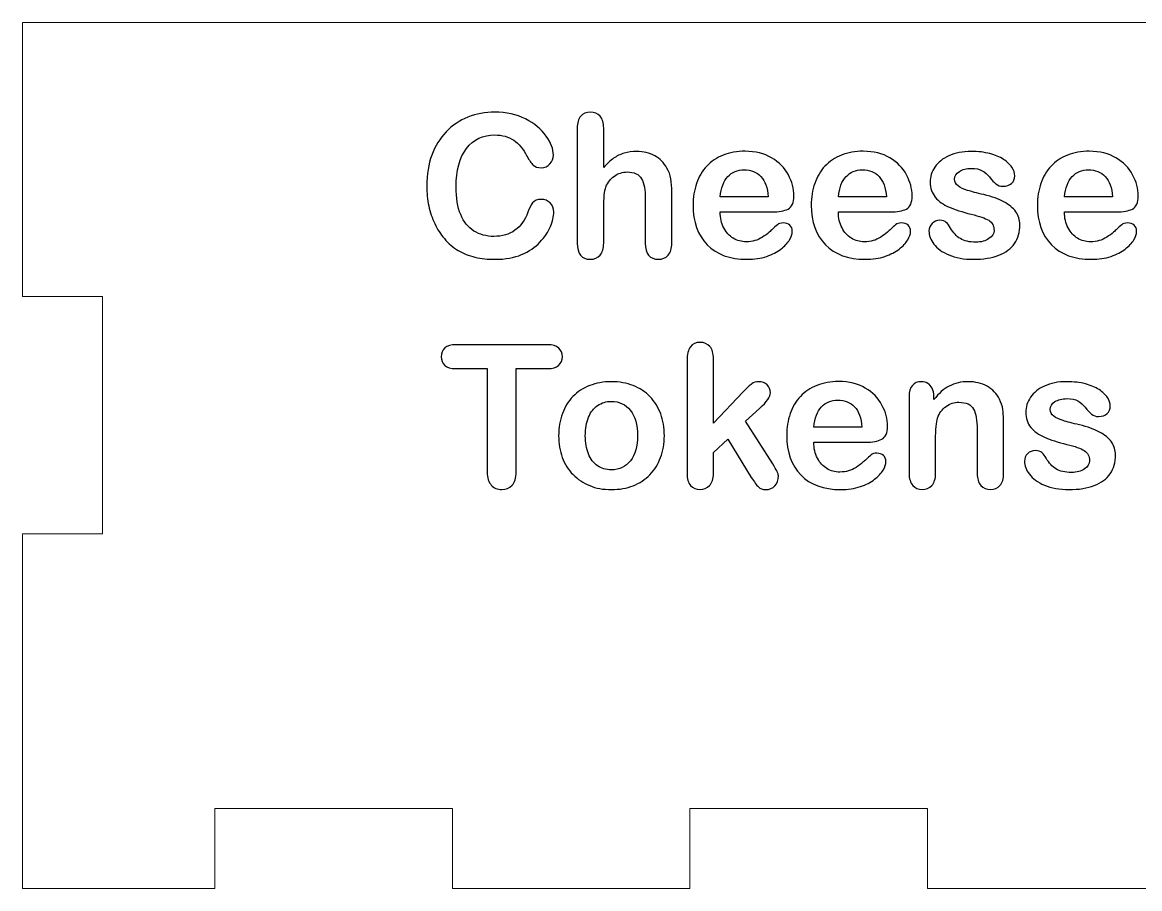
# Model space of a CAD drawing. Header units: inches. Extents: x -11.2 to 11.8, y -8.6 to 8.5.
# Drawn here: x -11.249 to -9.508, y 0.736 to 2.086 of the extents above; entities that cross this region are included whole.
import ezdxf

# ---------------------------------------------------------------- set-up
doc = ezdxf.new("R2010")
doc.units = ezdxf.units.IN
doc.header["$MEASUREMENT"] = 0
doc.layers.add('Tiny token holder', color=7, linetype='Continuous')

msp = doc.modelspace()

# ---------------------------------------------------------------- linework, layer by layer
at = {"layer": 'Tiny token holder', "color": 240, "lineweight": 9}
msp.add_open_spline([(-10.9485, 0.8611), (-10.9485, 0.8611), (-10.5785, 0.8611), (-10.5785, 0.8611), (-10.5785, 0.8611), (-10.5785, 0.8611), (-10.5785, 0.7361), (-10.5785, 0.7361), (-10.5785, 0.7361), (-10.5785, 0.7361), (-10.2085, 0.7361), (-10.2085, 0.7361), (-10.2085, 0.7361), (-10.2085, 0.7361), (-10.2085, 0.8611), (-10.2085, 0.8611), (-10.2085, 0.8611), (-10.2085, 0.8611), (-9.8385, 0.8611), (-9.8385, 0.8611), (-9.8385, 0.8611), (-9.8385, 0.8611), (-9.8385, 0.7361), (-9.8385, 0.7361), (-9.8385, 0.7361), (-9.8385, 0.7361), (-9.4685, 0.7361), (-9.4685, 0.7361), (-9.4685, 0.7361), (-9.4685, 0.7361), (-9.4685, 0.8611), (-9.4685, 0.8611), (-9.4685, 0.8611), (-9.4685, 0.8611), (-9.0985, 0.8611), (-9.0985, 0.8611), (-9.0985, 0.8611), (-9.0985, 0.8611), (-9.0985, 0.7361), (-9.0985, 0.7361), (-9.0985, 0.7361), (-9.0985, 0.7361), (-8.9235, 0.7361), (-8.9235, 0.7361), (-8.9235, 0.7361), (-8.9235, 0.7361), (-8.7985, 0.7361), (-8.7985, 0.7361), (-8.7985, 0.7361), (-8.7985, 0.7361), (-8.7985, 0.8611), (-8.7985, 0.8611), (-8.7985, 0.8611), (-8.7985, 0.8611), (-8.7985, 1.2891), (-8.7985, 1.2891), (-8.7985, 1.2891), (-8.7985, 1.2891), (-8.9235, 1.2891), (-8.9235, 1.2891), (-8.9235, 1.2891), (-8.9235, 1.2891), (-8.9235, 1.6591), (-8.9235, 1.6591), (-8.9235, 1.6591), (-8.9235, 1.6591), (-8.7985, 1.6591), (-8.7985, 1.6591), (-8.7985, 1.6591), (-8.7985, 1.6591), (-8.7985, 2.0861), (-8.7985, 2.0861), (-8.7985, 2.0861), (-8.7985, 2.0861), (-8.9235, 2.0861), (-8.9235, 2.0861), (-8.9235, 2.0861), (-8.9235, 2.0861), (-11.1235, 2.0861), (-11.1235, 2.0861), (-11.1235, 2.0861), (-11.1235, 2.0861), (-11.2485, 2.0861), (-11.2485, 2.0861), (-11.2485, 2.0861), (-11.2485, 2.0861), (-11.2485, 1.6591), (-11.2485, 1.6591), (-11.2485, 1.6591), (-11.2485, 1.6591), (-11.1235, 1.6591), (-11.1235, 1.6591), (-11.1235, 1.6591), (-11.1235, 1.6591), (-11.1235, 1.2891), (-11.1235, 1.2891), (-11.1235, 1.2891), (-11.1235, 1.2891), (-11.2485, 1.2891), (-11.2485, 1.2891), (-11.2485, 1.2891), (-11.2485, 1.2891), (-11.2485, 0.8611), (-11.2485, 0.8611), (-11.2485, 0.8611), (-11.2485, 0.8611), (-11.2485, 0.7361), (-11.2485, 0.7361), (-11.2485, 0.7361), (-11.2485, 0.7361), (-11.1235, 0.7361), (-11.1235, 0.7361), (-11.1235, 0.7361), (-11.1235, 0.7361), (-10.9485, 0.7361), (-10.9485, 0.7361), (-10.9485, 0.7361), (-10.9485, 0.7361), (-10.9485, 0.8611), (-10.9485, 0.8611)], degree=3, knots=[0, 0, 0, 0, 0.032258, 0.032258, 0.032258, 0.032258, 0.064516, 0.064516, 0.064516, 0.064516, 0.096774, 0.096774, 0.096774, 0.096774, 0.129032, 0.129032, 0.129032, 0.129032, 0.16129, 0.16129, 0.16129, 0.16129, 0.193548, 0.193548, 0.193548, 0.193548, 0.225806, 0.225806, 0.225806, 0.225806, 0.258065, 0.258065, 0.258065, 0.258065, 0.290323, 0.290323, 0.290323, 0.290323, 0.322581, 0.322581, 0.322581, 0.322581, 0.354839, 0.354839, 0.354839, 0.354839, 0.387097, 0.387097, 0.387097, 0.387097, 0.419355, 0.419355, 0.419355, 0.419355, 0.451613, 0.451613, 0.451613, 0.451613, 0.483871, 0.483871, 0.483871, 0.483871, 0.516129, 0.516129, 0.516129, 0.516129, 0.548387, 0.548387, 0.548387, 0.548387, 0.580645, 0.580645, 0.580645, 0.580645, 0.612903, 0.612903, 0.612903, 0.612903, 0.645161, 0.645161, 0.645161, 0.645161, 0.677419, 0.677419, 0.677419, 0.677419, 0.709677, 0.709677, 0.709677, 0.709677, 0.741935, 0.741935, 0.741935, 0.741935, 0.774194, 0.774194, 0.774194, 0.774194, 0.806452, 0.806452, 0.806452, 0.806452, 0.83871, 0.83871, 0.83871, 0.83871, 0.870968, 0.870968, 0.870968, 0.870968, 0.903226, 0.903226, 0.903226, 0.903226, 0.935484, 0.935484, 0.935484, 0.935484, 1, 1, 1, 1], dxfattribs=at)
at = {"layer": 'Tiny token holder', "color": 250}
for points, knots in [([(-10.4206, 1.7907), (-10.4206, 1.7836), (-10.4223, 1.7759), (-10.4258, 1.7677), (-10.4258, 1.7677), (-10.4292, 1.7595), (-10.4347, 1.7514), (-10.4422, 1.7435), (-10.4422, 1.7435), (-10.4497, 1.7356), (-10.4592, 1.7292), (-10.4708, 1.7242), (-10.4708, 1.7242), (-10.4824, 1.7193), (-10.496, 1.7168), (-10.5114, 1.7168), (-10.5114, 1.7168), (-10.5231, 1.7168), (-10.5337, 1.7179), (-10.5433, 1.7201), (-10.5433, 1.7201), (-10.5529, 1.7224), (-10.5616, 1.7258), (-10.5694, 1.7305), (-10.5694, 1.7305), (-10.5772, 1.7352), (-10.5845, 1.7414), (-10.591, 1.749), (-10.591, 1.749), (-10.5969, 1.756), (-10.6019, 1.7637), (-10.606, 1.7724), (-10.606, 1.7724), (-10.6101, 1.781), (-10.6132, 1.7902), (-10.6153, 1.8), (-10.6153, 1.8), (-10.6174, 1.8098), (-10.6184, 1.8202), (-10.6184, 1.8312), (-10.6184, 1.8312), (-10.6184, 1.849), (-10.6158, 1.8651), (-10.6106, 1.8792), (-10.6106, 1.8792), (-10.6054, 1.8933), (-10.5979, 1.9054), (-10.5883, 1.9154), (-10.5883, 1.9154), (-10.5786, 1.9255), (-10.5673, 1.9331), (-10.5542, 1.9384), (-10.5542, 1.9384), (-10.5412, 1.9436), (-10.5273, 1.9462), (-10.5126, 1.9462), (-10.5126, 1.9462), (-10.4946, 1.9462), (-10.4786, 1.9427), (-10.4646, 1.9355), (-10.4646, 1.9355), (-10.4506, 1.9284), (-10.4398, 1.9195), (-10.4324, 1.9089), (-10.4324, 1.9089), (-10.4249, 1.8984), (-10.4211, 1.8885), (-10.4211, 1.8791), (-10.4211, 1.8791), (-10.4211, 1.8739), (-10.423, 1.8694), (-10.4266, 1.8654), (-10.4266, 1.8654), (-10.4302, 1.8615), (-10.4346, 1.8595), (-10.4398, 1.8595), (-10.4398, 1.8595), (-10.4455, 1.8595), (-10.4499, 1.8609), (-10.4527, 1.8636), (-10.4527, 1.8636), (-10.4556, 1.8664), (-10.4588, 1.8711), (-10.4623, 1.8777), (-10.4623, 1.8777), (-10.4682, 1.8887), (-10.4751, 1.8969), (-10.483, 1.9024), (-10.483, 1.9024), (-10.4909, 1.9078), (-10.5007, 1.9106), (-10.5123, 1.9106), (-10.5123, 1.9106), (-10.5308, 1.9106), (-10.5455, 1.9036), (-10.5564, 1.8896), (-10.5564, 1.8896), (-10.5674, 1.8755), (-10.5728, 1.8556), (-10.5728, 1.8297), (-10.5728, 1.8297), (-10.5728, 1.8125), (-10.5704, 1.7981), (-10.5656, 1.7866), (-10.5656, 1.7866), (-10.5607, 1.7752), (-10.5539, 1.7666), (-10.545, 1.7609), (-10.545, 1.7609), (-10.5361, 1.7553), (-10.5257, 1.7525), (-10.5138, 1.7525), (-10.5138, 1.7525), (-10.5009, 1.7525), (-10.49, 1.7557), (-10.481, 1.7621), (-10.481, 1.7621), (-10.4721, 1.7685), (-10.4654, 1.7779), (-10.4608, 1.7903), (-10.4608, 1.7903), (-10.4589, 1.7962), (-10.4565, 1.8009), (-10.4537, 1.8047), (-10.4537, 1.8047), (-10.4509, 1.8083), (-10.4464, 1.8102), (-10.4401, 1.8102), (-10.4401, 1.8102), (-10.4347, 1.8102), (-10.4301, 1.8083), (-10.4263, 1.8046), (-10.4263, 1.8046), (-10.4225, 1.8008), (-10.4206, 1.7962), (-10.4206, 1.7907)], [0, 0, 0, 0, 0.028571, 0.028571, 0.028571, 0.028571, 0.057143, 0.057143, 0.057143, 0.057143, 0.085714, 0.085714, 0.085714, 0.085714, 0.114286, 0.114286, 0.114286, 0.114286, 0.142857, 0.142857, 0.142857, 0.142857, 0.171429, 0.171429, 0.171429, 0.171429, 0.2, 0.2, 0.2, 0.2, 0.228571, 0.228571, 0.228571, 0.228571, 0.257143, 0.257143, 0.257143, 0.257143, 0.285714, 0.285714, 0.285714, 0.285714, 0.314286, 0.314286, 0.314286, 0.314286, 0.342857, 0.342857, 0.342857, 0.342857, 0.371429, 0.371429, 0.371429, 0.371429, 0.4, 0.4, 0.4, 0.4, 0.428571, 0.428571, 0.428571, 0.428571, 0.457143, 0.457143, 0.457143, 0.457143, 0.485714, 0.485714, 0.485714, 0.485714, 0.514286, 0.514286, 0.514286, 0.514286, 0.542857, 0.542857, 0.542857, 0.542857, 0.571429, 0.571429, 0.571429, 0.571429, 0.6, 0.6, 0.6, 0.6, 0.628571, 0.628571, 0.628571, 0.628571, 0.657143, 0.657143, 0.657143, 0.657143, 0.685714, 0.685714, 0.685714, 0.685714, 0.714286, 0.714286, 0.714286, 0.714286, 0.742857, 0.742857, 0.742857, 0.742857, 0.771429, 0.771429, 0.771429, 0.771429, 0.8, 0.8, 0.8, 0.8, 0.828571, 0.828571, 0.828571, 0.828571, 0.857143, 0.857143, 0.857143, 0.857143, 0.885714, 0.885714, 0.885714, 0.885714, 0.914286, 0.914286, 0.914286, 0.914286, 0.942857, 0.942857, 0.942857, 0.942857, 1, 1, 1, 1]), ([(-10.3428, 1.9211), (-10.3428, 1.9211), (-10.3428, 1.8599), (-10.3428, 1.8599), (-10.3428, 1.8599), (-10.3375, 1.8659), (-10.3324, 1.8707), (-10.3274, 1.8743), (-10.3274, 1.8743), (-10.3224, 1.8778), (-10.3169, 1.8805), (-10.3108, 1.8822), (-10.3108, 1.8822), (-10.3047, 1.884), (-10.2982, 1.8849), (-10.2912, 1.8849), (-10.2912, 1.8849), (-10.2808, 1.8849), (-10.2715, 1.8826), (-10.2633, 1.8782), (-10.2633, 1.8782), (-10.2552, 1.8737), (-10.2488, 1.8673), (-10.2442, 1.8588), (-10.2442, 1.8588), (-10.2412, 1.8539), (-10.2393, 1.8484), (-10.2382, 1.8422), (-10.2382, 1.8422), (-10.2372, 1.8361), (-10.2367, 1.8291), (-10.2367, 1.8211), (-10.2367, 1.8211), (-10.2367, 1.8211), (-10.2367, 1.7419), (-10.2367, 1.7419), (-10.2367, 1.7419), (-10.2367, 1.7337), (-10.2386, 1.7274), (-10.2424, 1.7232), (-10.2424, 1.7232), (-10.2462, 1.7189), (-10.2513, 1.7168), (-10.2575, 1.7168), (-10.2575, 1.7168), (-10.2711, 1.7168), (-10.278, 1.7252), (-10.278, 1.7419), (-10.278, 1.7419), (-10.278, 1.7419), (-10.278, 1.8117), (-10.278, 1.8117), (-10.278, 1.8117), (-10.278, 1.825), (-10.2799, 1.8351), (-10.2839, 1.8422), (-10.2839, 1.8422), (-10.2878, 1.8494), (-10.2953, 1.8529), (-10.3063, 1.8529), (-10.3063, 1.8529), (-10.3136, 1.8529), (-10.3203, 1.8508), (-10.3262, 1.8466), (-10.3262, 1.8466), (-10.3321, 1.8424), (-10.3365, 1.8367), (-10.3394, 1.8295), (-10.3394, 1.8295), (-10.3416, 1.8233), (-10.3428, 1.8124), (-10.3428, 1.7966), (-10.3428, 1.7966), (-10.3428, 1.7966), (-10.3428, 1.7419), (-10.3428, 1.7419), (-10.3428, 1.7419), (-10.3428, 1.7338), (-10.3446, 1.7276), (-10.3483, 1.7233), (-10.3483, 1.7233), (-10.352, 1.719), (-10.3571, 1.7168), (-10.3636, 1.7168), (-10.3636, 1.7168), (-10.3772, 1.7168), (-10.384, 1.7252), (-10.384, 1.7419), (-10.384, 1.7419), (-10.384, 1.7419), (-10.384, 1.9211), (-10.384, 1.9211), (-10.384, 1.9211), (-10.384, 1.9295), (-10.3822, 1.9357), (-10.3786, 1.9399), (-10.3786, 1.9399), (-10.3751, 1.9441), (-10.37, 1.9462), (-10.3636, 1.9462), (-10.3636, 1.9462), (-10.3571, 1.9462), (-10.352, 1.9441), (-10.3483, 1.9399), (-10.3483, 1.9399), (-10.3446, 1.9356), (-10.3428, 1.9294), (-10.3428, 1.9211)], [0, 0, 0, 0, 0.035714, 0.035714, 0.035714, 0.035714, 0.071429, 0.071429, 0.071429, 0.071429, 0.107143, 0.107143, 0.107143, 0.107143, 0.142857, 0.142857, 0.142857, 0.142857, 0.178571, 0.178571, 0.178571, 0.178571, 0.214286, 0.214286, 0.214286, 0.214286, 0.25, 0.25, 0.25, 0.25, 0.285714, 0.285714, 0.285714, 0.285714, 0.321429, 0.321429, 0.321429, 0.321429, 0.357143, 0.357143, 0.357143, 0.357143, 0.392857, 0.392857, 0.392857, 0.392857, 0.428571, 0.428571, 0.428571, 0.428571, 0.464286, 0.464286, 0.464286, 0.464286, 0.5, 0.5, 0.5, 0.5, 0.535714, 0.535714, 0.535714, 0.535714, 0.571429, 0.571429, 0.571429, 0.571429, 0.607143, 0.607143, 0.607143, 0.607143, 0.642857, 0.642857, 0.642857, 0.642857, 0.678571, 0.678571, 0.678571, 0.678571, 0.714286, 0.714286, 0.714286, 0.714286, 0.75, 0.75, 0.75, 0.75, 0.785714, 0.785714, 0.785714, 0.785714, 0.821429, 0.821429, 0.821429, 0.821429, 0.857143, 0.857143, 0.857143, 0.857143, 0.892857, 0.892857, 0.892857, 0.892857, 0.928571, 0.928571, 0.928571, 0.928571, 1, 1, 1, 1]), ([(-10.0805, 1.7906), (-10.0805, 1.7906), (-10.1614, 1.7906), (-10.1614, 1.7906), (-10.1614, 1.7906), (-10.1613, 1.7812), (-10.1594, 1.7729), (-10.1557, 1.7658), (-10.1557, 1.7658), (-10.152, 1.7586), (-10.1471, 1.7532), (-10.141, 1.7496), (-10.141, 1.7496), (-10.1349, 1.7459), (-10.1282, 1.7441), (-10.1208, 1.7441), (-10.1208, 1.7441), (-10.1159, 1.7441), (-10.1114, 1.7447), (-10.1073, 1.7459), (-10.1073, 1.7459), (-10.1032, 1.747), (-10.0992, 1.7488), (-10.0954, 1.7513), (-10.0954, 1.7513), (-10.0915, 1.7538), (-10.088, 1.7564), (-10.0848, 1.7592), (-10.0848, 1.7592), (-10.0816, 1.7621), (-10.0774, 1.7659), (-10.0722, 1.7708), (-10.0722, 1.7708), (-10.0701, 1.7726), (-10.0671, 1.7735), (-10.0632, 1.7735), (-10.0632, 1.7735), (-10.0589, 1.7735), (-10.0555, 1.7723), (-10.0528, 1.77), (-10.0528, 1.77), (-10.0503, 1.7677), (-10.0489, 1.7644), (-10.0489, 1.7602), (-10.0489, 1.7602), (-10.0489, 1.7565), (-10.0504, 1.7521), (-10.0533, 1.7471), (-10.0533, 1.7471), (-10.0563, 1.7421), (-10.0606, 1.7373), (-10.0666, 1.7328), (-10.0666, 1.7328), (-10.0725, 1.7282), (-10.0799, 1.7244), (-10.0888, 1.7214), (-10.0888, 1.7214), (-10.0977, 1.7183), (-10.108, 1.7168), (-10.1196, 1.7168), (-10.1196, 1.7168), (-10.1462, 1.7168), (-10.1668, 1.7244), (-10.1815, 1.7396), (-10.1815, 1.7396), (-10.1962, 1.7547), (-10.2036, 1.7752), (-10.2036, 1.8011), (-10.2036, 1.8011), (-10.2036, 1.8133), (-10.2018, 1.8247), (-10.1981, 1.8351), (-10.1981, 1.8351), (-10.1945, 1.8456), (-10.1892, 1.8545), (-10.1823, 1.862), (-10.1823, 1.862), (-10.1753, 1.8695), (-10.1667, 1.8752), (-10.1565, 1.8792), (-10.1565, 1.8792), (-10.1464, 1.8831), (-10.135, 1.8852), (-10.1226, 1.8852), (-10.1226, 1.8852), (-10.1065, 1.8852), (-10.0926, 1.8817), (-10.0811, 1.8749), (-10.0811, 1.8749), (-10.0695, 1.8681), (-10.0609, 1.8593), (-10.0551, 1.8485), (-10.0551, 1.8485), (-10.0494, 1.8377), (-10.0465, 1.8267), (-10.0465, 1.8155), (-10.0465, 1.8155), (-10.0465, 1.8051), (-10.0495, 1.7983), (-10.0554, 1.7952), (-10.0554, 1.7952), (-10.0614, 1.7922), (-10.0697, 1.7906), (-10.0805, 1.7906)], [0, 0, 0, 0, 0.037037, 0.037037, 0.037037, 0.037037, 0.074074, 0.074074, 0.074074, 0.074074, 0.111111, 0.111111, 0.111111, 0.111111, 0.148148, 0.148148, 0.148148, 0.148148, 0.185185, 0.185185, 0.185185, 0.185185, 0.222222, 0.222222, 0.222222, 0.222222, 0.259259, 0.259259, 0.259259, 0.259259, 0.296296, 0.296296, 0.296296, 0.296296, 0.333333, 0.333333, 0.333333, 0.333333, 0.37037, 0.37037, 0.37037, 0.37037, 0.407407, 0.407407, 0.407407, 0.407407, 0.444444, 0.444444, 0.444444, 0.444444, 0.481481, 0.481481, 0.481481, 0.481481, 0.518519, 0.518519, 0.518519, 0.518519, 0.555556, 0.555556, 0.555556, 0.555556, 0.592593, 0.592593, 0.592593, 0.592593, 0.62963, 0.62963, 0.62963, 0.62963, 0.666667, 0.666667, 0.666667, 0.666667, 0.703704, 0.703704, 0.703704, 0.703704, 0.740741, 0.740741, 0.740741, 0.740741, 0.777778, 0.777778, 0.777778, 0.777778, 0.814815, 0.814815, 0.814815, 0.814815, 0.851852, 0.851852, 0.851852, 0.851852, 0.888889, 0.888889, 0.888889, 0.888889, 0.925926, 0.925926, 0.925926, 0.925926, 1, 1, 1, 1]), ([(-9.8963, 1.7906), (-9.8963, 1.7906), (-9.9772, 1.7906), (-9.9772, 1.7906), (-9.9772, 1.7906), (-9.9771, 1.7812), (-9.9752, 1.7729), (-9.9715, 1.7658), (-9.9715, 1.7658), (-9.9679, 1.7586), (-9.9629, 1.7532), (-9.9568, 1.7496), (-9.9568, 1.7496), (-9.9507, 1.7459), (-9.944, 1.7441), (-9.9366, 1.7441), (-9.9366, 1.7441), (-9.9317, 1.7441), (-9.9272, 1.7447), (-9.9231, 1.7459), (-9.9231, 1.7459), (-9.919, 1.747), (-9.915, 1.7488), (-9.9112, 1.7513), (-9.9112, 1.7513), (-9.9073, 1.7538), (-9.9038, 1.7564), (-9.9006, 1.7592), (-9.9006, 1.7592), (-9.8974, 1.7621), (-9.8932, 1.7659), (-9.888, 1.7708), (-9.888, 1.7708), (-9.8859, 1.7726), (-9.8829, 1.7735), (-9.879, 1.7735), (-9.879, 1.7735), (-9.8747, 1.7735), (-9.8713, 1.7723), (-9.8686, 1.77), (-9.8686, 1.77), (-9.8661, 1.7677), (-9.8647, 1.7644), (-9.8647, 1.7602), (-9.8647, 1.7602), (-9.8647, 1.7565), (-9.8662, 1.7521), (-9.8691, 1.7471), (-9.8691, 1.7471), (-9.8721, 1.7421), (-9.8764, 1.7373), (-9.8824, 1.7328), (-9.8824, 1.7328), (-9.8883, 1.7282), (-9.8957, 1.7244), (-9.9046, 1.7214), (-9.9046, 1.7214), (-9.9135, 1.7183), (-9.9238, 1.7168), (-9.9354, 1.7168), (-9.9354, 1.7168), (-9.962, 1.7168), (-9.9826, 1.7244), (-9.9973, 1.7396), (-9.9973, 1.7396), (-10.012, 1.7547), (-10.0194, 1.7752), (-10.0194, 1.8011), (-10.0194, 1.8011), (-10.0194, 1.8133), (-10.0176, 1.8247), (-10.0139, 1.8351), (-10.0139, 1.8351), (-10.0103, 1.8456), (-10.005, 1.8545), (-9.9981, 1.862), (-9.9981, 1.862), (-9.9911, 1.8695), (-9.9825, 1.8752), (-9.9723, 1.8792), (-9.9723, 1.8792), (-9.9622, 1.8831), (-9.9509, 1.8852), (-9.9384, 1.8852), (-9.9384, 1.8852), (-9.9223, 1.8852), (-9.9084, 1.8817), (-9.8969, 1.8749), (-9.8969, 1.8749), (-9.8853, 1.8681), (-9.8767, 1.8593), (-9.8709, 1.8485), (-9.8709, 1.8485), (-9.8652, 1.8377), (-9.8623, 1.8267), (-9.8623, 1.8155), (-9.8623, 1.8155), (-9.8623, 1.8051), (-9.8653, 1.7983), (-9.8712, 1.7952), (-9.8712, 1.7952), (-9.8772, 1.7922), (-9.8855, 1.7906), (-9.8963, 1.7906)], [0, 0, 0, 0, 0.037037, 0.037037, 0.037037, 0.037037, 0.074074, 0.074074, 0.074074, 0.074074, 0.111111, 0.111111, 0.111111, 0.111111, 0.148148, 0.148148, 0.148148, 0.148148, 0.185185, 0.185185, 0.185185, 0.185185, 0.222222, 0.222222, 0.222222, 0.222222, 0.259259, 0.259259, 0.259259, 0.259259, 0.296296, 0.296296, 0.296296, 0.296296, 0.333333, 0.333333, 0.333333, 0.333333, 0.37037, 0.37037, 0.37037, 0.37037, 0.407407, 0.407407, 0.407407, 0.407407, 0.444444, 0.444444, 0.444444, 0.444444, 0.481481, 0.481481, 0.481481, 0.481481, 0.518519, 0.518519, 0.518519, 0.518519, 0.555556, 0.555556, 0.555556, 0.555556, 0.592593, 0.592593, 0.592593, 0.592593, 0.62963, 0.62963, 0.62963, 0.62963, 0.666667, 0.666667, 0.666667, 0.666667, 0.703704, 0.703704, 0.703704, 0.703704, 0.740741, 0.740741, 0.740741, 0.740741, 0.777778, 0.777778, 0.777778, 0.777778, 0.814815, 0.814815, 0.814815, 0.814815, 0.851852, 0.851852, 0.851852, 0.851852, 0.888889, 0.888889, 0.888889, 0.888889, 0.925926, 0.925926, 0.925926, 0.925926, 1, 1, 1, 1]), ([(-9.6944, 1.7708), (-9.6944, 1.7594), (-9.6972, 1.7496), (-9.7027, 1.7415), (-9.7027, 1.7415), (-9.7083, 1.7334), (-9.7165, 1.7273), (-9.7273, 1.7231), (-9.7273, 1.7231), (-9.7382, 1.7189), (-9.7514, 1.7168), (-9.7669, 1.7168), (-9.7669, 1.7168), (-9.7817, 1.7168), (-9.7945, 1.7191), (-9.805, 1.7236), (-9.805, 1.7236), (-9.8156, 1.7281), (-9.8234, 1.7338), (-9.8285, 1.7406), (-9.8285, 1.7406), (-9.8335, 1.7474), (-9.836, 1.7542), (-9.836, 1.7611), (-9.836, 1.7611), (-9.836, 1.7656), (-9.8344, 1.7695), (-9.8312, 1.7727), (-9.8312, 1.7727), (-9.828, 1.776), (-9.8239, 1.7776), (-9.8189, 1.7776), (-9.8189, 1.7776), (-9.8146, 1.7776), (-9.8113, 1.7765), (-9.809, 1.7744), (-9.809, 1.7744), (-9.8066, 1.7723), (-9.8044, 1.7693), (-9.8023, 1.7654), (-9.8023, 1.7654), (-9.7981, 1.7581), (-9.793, 1.7526), (-9.7871, 1.749), (-9.7871, 1.749), (-9.7812, 1.7453), (-9.7732, 1.7435), (-9.763, 1.7435), (-9.763, 1.7435), (-9.7547, 1.7435), (-9.7479, 1.7453), (-9.7427, 1.749), (-9.7427, 1.749), (-9.7374, 1.7527), (-9.7347, 1.7569), (-9.7347, 1.7617), (-9.7347, 1.7617), (-9.7347, 1.769), (-9.7375, 1.7742), (-9.7429, 1.7776), (-9.7429, 1.7776), (-9.7485, 1.7809), (-9.7575, 1.7841), (-9.7701, 1.7871), (-9.7701, 1.7871), (-9.7843, 1.7907), (-9.7959, 1.7944), (-9.8048, 1.7983), (-9.8048, 1.7983), (-9.8137, 1.8021), (-9.8209, 1.8073), (-9.8262, 1.8136), (-9.8262, 1.8136), (-9.8316, 1.82), (-9.8342, 1.8279), (-9.8342, 1.8371), (-9.8342, 1.8371), (-9.8342, 1.8454), (-9.8318, 1.8532), (-9.8268, 1.8606), (-9.8268, 1.8606), (-9.8219, 1.868), (-9.8146, 1.8738), (-9.8049, 1.8782), (-9.8049, 1.8782), (-9.7953, 1.8826), (-9.7837, 1.8849), (-9.7701, 1.8849), (-9.7701, 1.8849), (-9.7594, 1.8849), (-9.7498, 1.8838), (-9.7413, 1.8815), (-9.7413, 1.8815), (-9.7328, 1.8793), (-9.7256, 1.8763), (-9.7199, 1.8726), (-9.7199, 1.8726), (-9.7142, 1.8688), (-9.7099, 1.8647), (-9.7069, 1.8602), (-9.7069, 1.8602), (-9.7039, 1.8556), (-9.7024, 1.8512), (-9.7024, 1.8468), (-9.7024, 1.8468), (-9.7024, 1.8421), (-9.704, 1.8382), (-9.7072, 1.8352), (-9.7072, 1.8352), (-9.7104, 1.8321), (-9.7149, 1.8306), (-9.7208, 1.8306), (-9.7208, 1.8306), (-9.725, 1.8306), (-9.7286, 1.8318), (-9.7316, 1.8343), (-9.7316, 1.8343), (-9.7346, 1.8367), (-9.738, 1.8403), (-9.7419, 1.8452), (-9.7419, 1.8452), (-9.745, 1.8492), (-9.7486, 1.8525), (-9.7529, 1.8549), (-9.7529, 1.8549), (-9.7571, 1.8573), (-9.7628, 1.8585), (-9.7701, 1.8585), (-9.7701, 1.8585), (-9.7776, 1.8585), (-9.7838, 1.8569), (-9.7887, 1.8537), (-9.7887, 1.8537), (-9.7936, 1.8505), (-9.7961, 1.8466), (-9.7961, 1.8418), (-9.7961, 1.8418), (-9.7961, 1.8375), (-9.7943, 1.8339), (-9.7907, 1.8312), (-9.7907, 1.8312), (-9.787, 1.8284), (-9.7822, 1.8261), (-9.776, 1.8242), (-9.776, 1.8242), (-9.7699, 1.8224), (-9.7614, 1.8202), (-9.7506, 1.8176), (-9.7506, 1.8176), (-9.7378, 1.8145), (-9.7273, 1.8107), (-9.7192, 1.8064), (-9.7192, 1.8064), (-9.7111, 1.802), (-9.7049, 1.7969), (-9.7007, 1.791), (-9.7007, 1.791), (-9.6965, 1.7851), (-9.6944, 1.7784), (-9.6944, 1.7708)], [0, 0, 0, 0, 0.02439, 0.02439, 0.02439, 0.02439, 0.04878, 0.04878, 0.04878, 0.04878, 0.073171, 0.073171, 0.073171, 0.073171, 0.097561, 0.097561, 0.097561, 0.097561, 0.121951, 0.121951, 0.121951, 0.121951, 0.146341, 0.146341, 0.146341, 0.146341, 0.170732, 0.170732, 0.170732, 0.170732, 0.195122, 0.195122, 0.195122, 0.195122, 0.219512, 0.219512, 0.219512, 0.219512, 0.243902, 0.243902, 0.243902, 0.243902, 0.268293, 0.268293, 0.268293, 0.268293, 0.292683, 0.292683, 0.292683, 0.292683, 0.317073, 0.317073, 0.317073, 0.317073, 0.341463, 0.341463, 0.341463, 0.341463, 0.365854, 0.365854, 0.365854, 0.365854, 0.390244, 0.390244, 0.390244, 0.390244, 0.414634, 0.414634, 0.414634, 0.414634, 0.439024, 0.439024, 0.439024, 0.439024, 0.463415, 0.463415, 0.463415, 0.463415, 0.487805, 0.487805, 0.487805, 0.487805, 0.512195, 0.512195, 0.512195, 0.512195, 0.536585, 0.536585, 0.536585, 0.536585, 0.560976, 0.560976, 0.560976, 0.560976, 0.585366, 0.585366, 0.585366, 0.585366, 0.609756, 0.609756, 0.609756, 0.609756, 0.634146, 0.634146, 0.634146, 0.634146, 0.658537, 0.658537, 0.658537, 0.658537, 0.682927, 0.682927, 0.682927, 0.682927, 0.707317, 0.707317, 0.707317, 0.707317, 0.731707, 0.731707, 0.731707, 0.731707, 0.756098, 0.756098, 0.756098, 0.756098, 0.780488, 0.780488, 0.780488, 0.780488, 0.804878, 0.804878, 0.804878, 0.804878, 0.829268, 0.829268, 0.829268, 0.829268, 0.853659, 0.853659, 0.853659, 0.853659, 0.878049, 0.878049, 0.878049, 0.878049, 0.902439, 0.902439, 0.902439, 0.902439, 0.926829, 0.926829, 0.926829, 0.926829, 0.95122, 0.95122, 0.95122, 0.95122, 1, 1, 1, 1]), ([(-9.5441, 1.7906), (-9.5441, 1.7906), (-9.625, 1.7906), (-9.625, 1.7906), (-9.625, 1.7906), (-9.6249, 1.7812), (-9.623, 1.7729), (-9.6193, 1.7658), (-9.6193, 1.7658), (-9.6156, 1.7586), (-9.6107, 1.7532), (-9.6046, 1.7496), (-9.6046, 1.7496), (-9.5985, 1.7459), (-9.5918, 1.7441), (-9.5844, 1.7441), (-9.5844, 1.7441), (-9.5795, 1.7441), (-9.575, 1.7447), (-9.5709, 1.7459), (-9.5709, 1.7459), (-9.5667, 1.747), (-9.5628, 1.7488), (-9.559, 1.7513), (-9.559, 1.7513), (-9.5551, 1.7538), (-9.5516, 1.7564), (-9.5484, 1.7592), (-9.5484, 1.7592), (-9.5451, 1.7621), (-9.541, 1.7659), (-9.5358, 1.7708), (-9.5358, 1.7708), (-9.5337, 1.7726), (-9.5307, 1.7735), (-9.5268, 1.7735), (-9.5268, 1.7735), (-9.5225, 1.7735), (-9.5191, 1.7723), (-9.5164, 1.77), (-9.5164, 1.77), (-9.5138, 1.7677), (-9.5125, 1.7644), (-9.5125, 1.7602), (-9.5125, 1.7602), (-9.5125, 1.7565), (-9.514, 1.7521), (-9.5169, 1.7471), (-9.5169, 1.7471), (-9.5198, 1.7421), (-9.5242, 1.7373), (-9.5302, 1.7328), (-9.5302, 1.7328), (-9.5361, 1.7282), (-9.5434, 1.7244), (-9.5524, 1.7214), (-9.5524, 1.7214), (-9.5613, 1.7183), (-9.5716, 1.7168), (-9.5832, 1.7168), (-9.5832, 1.7168), (-9.6097, 1.7168), (-9.6304, 1.7244), (-9.6451, 1.7396), (-9.6451, 1.7396), (-9.6598, 1.7547), (-9.6671, 1.7752), (-9.6671, 1.8011), (-9.6671, 1.8011), (-9.6671, 1.8133), (-9.6653, 1.8247), (-9.6617, 1.8351), (-9.6617, 1.8351), (-9.6581, 1.8456), (-9.6528, 1.8545), (-9.6459, 1.862), (-9.6459, 1.862), (-9.6389, 1.8695), (-9.6303, 1.8752), (-9.6201, 1.8792), (-9.6201, 1.8792), (-9.6099, 1.8831), (-9.5986, 1.8852), (-9.5862, 1.8852), (-9.5862, 1.8852), (-9.5701, 1.8852), (-9.5562, 1.8817), (-9.5447, 1.8749), (-9.5447, 1.8749), (-9.5331, 1.8681), (-9.5245, 1.8593), (-9.5187, 1.8485), (-9.5187, 1.8485), (-9.513, 1.8377), (-9.5101, 1.8267), (-9.5101, 1.8155), (-9.5101, 1.8155), (-9.5101, 1.8051), (-9.5131, 1.7983), (-9.519, 1.7952), (-9.519, 1.7952), (-9.5249, 1.7922), (-9.5333, 1.7906), (-9.5441, 1.7906)], [0, 0, 0, 0, 0.037037, 0.037037, 0.037037, 0.037037, 0.074074, 0.074074, 0.074074, 0.074074, 0.111111, 0.111111, 0.111111, 0.111111, 0.148148, 0.148148, 0.148148, 0.148148, 0.185185, 0.185185, 0.185185, 0.185185, 0.222222, 0.222222, 0.222222, 0.222222, 0.259259, 0.259259, 0.259259, 0.259259, 0.296296, 0.296296, 0.296296, 0.296296, 0.333333, 0.333333, 0.333333, 0.333333, 0.37037, 0.37037, 0.37037, 0.37037, 0.407407, 0.407407, 0.407407, 0.407407, 0.444444, 0.444444, 0.444444, 0.444444, 0.481481, 0.481481, 0.481481, 0.481481, 0.518519, 0.518519, 0.518519, 0.518519, 0.555556, 0.555556, 0.555556, 0.555556, 0.592593, 0.592593, 0.592593, 0.592593, 0.62963, 0.62963, 0.62963, 0.62963, 0.666667, 0.666667, 0.666667, 0.666667, 0.703704, 0.703704, 0.703704, 0.703704, 0.740741, 0.740741, 0.740741, 0.740741, 0.777778, 0.777778, 0.777778, 0.777778, 0.814815, 0.814815, 0.814815, 0.814815, 0.851852, 0.851852, 0.851852, 0.851852, 0.888889, 0.888889, 0.888889, 0.888889, 0.925926, 0.925926, 0.925926, 0.925926, 1, 1, 1, 1]), ([(-10.1614, 1.8142), (-10.1614, 1.8142), (-10.0865, 1.8142), (-10.0865, 1.8142), (-10.0865, 1.8142), (-10.0875, 1.8283), (-10.0913, 1.8388), (-10.0979, 1.8458), (-10.0979, 1.8458), (-10.1045, 1.8528), (-10.1132, 1.8563), (-10.124, 1.8563), (-10.124, 1.8563), (-10.1343, 1.8563), (-10.1427, 1.8528), (-10.1494, 1.8457), (-10.1494, 1.8457), (-10.156, 1.8386), (-10.16, 1.8281), (-10.1614, 1.8142)], [0, 0, 0, 0, 0.166667, 0.166667, 0.166667, 0.166667, 0.333333, 0.333333, 0.333333, 0.333333, 0.5, 0.5, 0.5, 0.5, 0.666667, 0.666667, 0.666667, 0.666667, 1, 1, 1, 1]), ([(-9.9772, 1.8142), (-9.9772, 1.8142), (-9.9023, 1.8142), (-9.9023, 1.8142), (-9.9023, 1.8142), (-9.9033, 1.8283), (-9.9071, 1.8388), (-9.9137, 1.8458), (-9.9137, 1.8458), (-9.9203, 1.8528), (-9.929, 1.8563), (-9.9398, 1.8563), (-9.9398, 1.8563), (-9.9501, 1.8563), (-9.9586, 1.8528), (-9.9652, 1.8457), (-9.9652, 1.8457), (-9.9718, 1.8386), (-9.9758, 1.8281), (-9.9772, 1.8142)], [0, 0, 0, 0, 0.166667, 0.166667, 0.166667, 0.166667, 0.333333, 0.333333, 0.333333, 0.333333, 0.5, 0.5, 0.5, 0.5, 0.666667, 0.666667, 0.666667, 0.666667, 1, 1, 1, 1]), ([(-9.625, 1.8142), (-9.625, 1.8142), (-9.5501, 1.8142), (-9.5501, 1.8142), (-9.5501, 1.8142), (-9.551, 1.8283), (-9.5549, 1.8388), (-9.5615, 1.8458), (-9.5615, 1.8458), (-9.5681, 1.8528), (-9.5768, 1.8563), (-9.5876, 1.8563), (-9.5876, 1.8563), (-9.5979, 1.8563), (-9.6063, 1.8528), (-9.6129, 1.8457), (-9.6129, 1.8457), (-9.6196, 1.8386), (-9.6236, 1.8281), (-9.625, 1.8142)], [0, 0, 0, 0, 0.166667, 0.166667, 0.166667, 0.166667, 0.333333, 0.333333, 0.333333, 0.333333, 0.5, 0.5, 0.5, 0.5, 0.666667, 0.666667, 0.666667, 0.666667, 1, 1, 1, 1]), ([(-10.1129, 1.3769), (-10.1129, 1.3769), (-10.1493, 1.4368), (-10.1493, 1.4368), (-10.1493, 1.4368), (-10.1493, 1.4368), (-10.1718, 1.4156), (-10.1718, 1.4156), (-10.1718, 1.4156), (-10.1718, 1.4156), (-10.1718, 1.3828), (-10.1718, 1.3828), (-10.1718, 1.3828), (-10.1718, 1.3749), (-10.1739, 1.3687), (-10.1781, 1.3644), (-10.1781, 1.3644), (-10.1822, 1.3602), (-10.1871, 1.358), (-10.1925, 1.358), (-10.1925, 1.358), (-10.1989, 1.358), (-10.2039, 1.3602), (-10.2075, 1.3644), (-10.2075, 1.3644), (-10.2112, 1.3686), (-10.213, 1.3749), (-10.213, 1.3831), (-10.213, 1.3831), (-10.213, 1.3831), (-10.213, 1.5593), (-10.213, 1.5593), (-10.213, 1.5593), (-10.213, 1.5685), (-10.2112, 1.5755), (-10.2077, 1.5803), (-10.2077, 1.5803), (-10.2042, 1.5851), (-10.1991, 1.5874), (-10.1925, 1.5874), (-10.1925, 1.5874), (-10.1862, 1.5874), (-10.1811, 1.5853), (-10.1774, 1.5809), (-10.1774, 1.5809), (-10.1736, 1.5766), (-10.1718, 1.5702), (-10.1718, 1.5617), (-10.1718, 1.5617), (-10.1718, 1.5617), (-10.1718, 1.4616), (-10.1718, 1.4616), (-10.1718, 1.4616), (-10.1718, 1.4616), (-10.1253, 1.5103), (-10.1253, 1.5103), (-10.1253, 1.5103), (-10.1195, 1.5164), (-10.1151, 1.5205), (-10.1121, 1.5228), (-10.1121, 1.5228), (-10.1091, 1.525), (-10.1054, 1.5261), (-10.1011, 1.5261), (-10.1011, 1.5261), (-10.0959, 1.5261), (-10.0916, 1.5244), (-10.0882, 1.5212), (-10.0882, 1.5212), (-10.0848, 1.5178), (-10.083, 1.5138), (-10.083, 1.5088), (-10.083, 1.5088), (-10.083, 1.5028), (-10.0887, 1.4947), (-10.0998, 1.4846), (-10.0998, 1.4846), (-10.0998, 1.4846), (-10.1218, 1.4645), (-10.1218, 1.4645), (-10.1218, 1.4645), (-10.1218, 1.4645), (-10.0794, 1.3979), (-10.0794, 1.3979), (-10.0794, 1.3979), (-10.0763, 1.3929), (-10.0741, 1.3891), (-10.0727, 1.3866), (-10.0727, 1.3866), (-10.0713, 1.384), (-10.0706, 1.3815), (-10.0706, 1.3792), (-10.0706, 1.3792), (-10.0706, 1.3727), (-10.0725, 1.3675), (-10.076, 1.3637), (-10.076, 1.3637), (-10.0796, 1.3599), (-10.0843, 1.358), (-10.0902, 1.358), (-10.0902, 1.358), (-10.0952, 1.358), (-10.0991, 1.3594), (-10.1018, 1.3621), (-10.1018, 1.3621), (-10.1045, 1.3649), (-10.1082, 1.3698), (-10.1129, 1.3769)], [0, 0, 0, 0, 0.035714, 0.035714, 0.035714, 0.035714, 0.071429, 0.071429, 0.071429, 0.071429, 0.107143, 0.107143, 0.107143, 0.107143, 0.142857, 0.142857, 0.142857, 0.142857, 0.178571, 0.178571, 0.178571, 0.178571, 0.214286, 0.214286, 0.214286, 0.214286, 0.25, 0.25, 0.25, 0.25, 0.285714, 0.285714, 0.285714, 0.285714, 0.321429, 0.321429, 0.321429, 0.321429, 0.357143, 0.357143, 0.357143, 0.357143, 0.392857, 0.392857, 0.392857, 0.392857, 0.428571, 0.428571, 0.428571, 0.428571, 0.464286, 0.464286, 0.464286, 0.464286, 0.5, 0.5, 0.5, 0.5, 0.535714, 0.535714, 0.535714, 0.535714, 0.571429, 0.571429, 0.571429, 0.571429, 0.607143, 0.607143, 0.607143, 0.607143, 0.642857, 0.642857, 0.642857, 0.642857, 0.678571, 0.678571, 0.678571, 0.678571, 0.714286, 0.714286, 0.714286, 0.714286, 0.75, 0.75, 0.75, 0.75, 0.785714, 0.785714, 0.785714, 0.785714, 0.821429, 0.821429, 0.821429, 0.821429, 0.857143, 0.857143, 0.857143, 0.857143, 0.892857, 0.892857, 0.892857, 0.892857, 0.928571, 0.928571, 0.928571, 0.928571, 1, 1, 1, 1]), ([(-10.4303, 1.5465), (-10.4303, 1.5465), (-10.4793, 1.5465), (-10.4793, 1.5465), (-10.4793, 1.5465), (-10.4793, 1.5465), (-10.4793, 1.3854), (-10.4793, 1.3854), (-10.4793, 1.3854), (-10.4793, 1.3761), (-10.4814, 1.3692), (-10.4855, 1.3648), (-10.4855, 1.3648), (-10.4897, 1.3603), (-10.4951, 1.358), (-10.5016, 1.358), (-10.5016, 1.358), (-10.5083, 1.358), (-10.5138, 1.3603), (-10.5179, 1.3649), (-10.5179, 1.3649), (-10.5221, 1.3694), (-10.5242, 1.3762), (-10.5242, 1.3854), (-10.5242, 1.3854), (-10.5242, 1.3854), (-10.5242, 1.5465), (-10.5242, 1.5465), (-10.5242, 1.5465), (-10.5242, 1.5465), (-10.5733, 1.5465), (-10.5733, 1.5465), (-10.5733, 1.5465), (-10.581, 1.5465), (-10.5867, 1.5482), (-10.5904, 1.5516), (-10.5904, 1.5516), (-10.5941, 1.555), (-10.596, 1.5595), (-10.596, 1.5651), (-10.596, 1.5651), (-10.596, 1.5708), (-10.594, 1.5754), (-10.5902, 1.5787), (-10.5902, 1.5787), (-10.5863, 1.5821), (-10.5807, 1.5837), (-10.5733, 1.5837), (-10.5733, 1.5837), (-10.5733, 1.5837), (-10.4303, 1.5837), (-10.4303, 1.5837), (-10.4303, 1.5837), (-10.4225, 1.5837), (-10.4167, 1.582), (-10.4129, 1.5786), (-10.4129, 1.5786), (-10.4091, 1.5751), (-10.4072, 1.5706), (-10.4072, 1.5651), (-10.4072, 1.5651), (-10.4072, 1.5595), (-10.4092, 1.555), (-10.413, 1.5516), (-10.413, 1.5516), (-10.4168, 1.5482), (-10.4226, 1.5465), (-10.4303, 1.5465)], [0, 0, 0, 0, 0.055556, 0.055556, 0.055556, 0.055556, 0.111111, 0.111111, 0.111111, 0.111111, 0.166667, 0.166667, 0.166667, 0.166667, 0.222222, 0.222222, 0.222222, 0.222222, 0.277778, 0.277778, 0.277778, 0.277778, 0.333333, 0.333333, 0.333333, 0.333333, 0.388889, 0.388889, 0.388889, 0.388889, 0.444444, 0.444444, 0.444444, 0.444444, 0.5, 0.5, 0.5, 0.5, 0.555556, 0.555556, 0.555556, 0.555556, 0.611111, 0.611111, 0.611111, 0.611111, 0.666667, 0.666667, 0.666667, 0.666667, 0.722222, 0.722222, 0.722222, 0.722222, 0.777778, 0.777778, 0.777778, 0.777778, 0.833333, 0.833333, 0.833333, 0.833333, 0.888889, 0.888889, 0.888889, 0.888889, 1, 1, 1, 1]), ([(-10.2483, 1.442), (-10.2483, 1.4296), (-10.2502, 1.4183), (-10.2541, 1.4079), (-10.2541, 1.4079), (-10.2579, 1.3976), (-10.2635, 1.3886), (-10.2708, 1.3812), (-10.2708, 1.3812), (-10.278, 1.3737), (-10.2867, 1.368), (-10.2968, 1.364), (-10.2968, 1.364), (-10.3069, 1.3601), (-10.3182, 1.358), (-10.3309, 1.358), (-10.3309, 1.358), (-10.3434, 1.358), (-10.3547, 1.3601), (-10.3646, 1.3641), (-10.3646, 1.3641), (-10.3746, 1.3681), (-10.3833, 1.3739), (-10.3906, 1.3814), (-10.3906, 1.3814), (-10.3979, 1.3889), (-10.4035, 1.3978), (-10.4073, 1.4081), (-10.4073, 1.4081), (-10.411, 1.4183), (-10.413, 1.4296), (-10.413, 1.442), (-10.413, 1.442), (-10.413, 1.4546), (-10.411, 1.466), (-10.4072, 1.4764), (-10.4072, 1.4764), (-10.4033, 1.4868), (-10.3979, 1.4957), (-10.3907, 1.5031), (-10.3907, 1.5031), (-10.3835, 1.5104), (-10.3748, 1.5161), (-10.3646, 1.5201), (-10.3646, 1.5201), (-10.3545, 1.524), (-10.3432, 1.5261), (-10.3309, 1.5261), (-10.3309, 1.5261), (-10.3183, 1.5261), (-10.307, 1.524), (-10.2968, 1.52), (-10.2968, 1.52), (-10.2866, 1.516), (-10.2779, 1.5102), (-10.2706, 1.5027), (-10.2706, 1.5027), (-10.2633, 1.4953), (-10.2578, 1.4864), (-10.254, 1.476), (-10.254, 1.476), (-10.2502, 1.4658), (-10.2483, 1.4544), (-10.2483, 1.442)], [0, 0, 0, 0, 0.058824, 0.058824, 0.058824, 0.058824, 0.117647, 0.117647, 0.117647, 0.117647, 0.176471, 0.176471, 0.176471, 0.176471, 0.235294, 0.235294, 0.235294, 0.235294, 0.294118, 0.294118, 0.294118, 0.294118, 0.352941, 0.352941, 0.352941, 0.352941, 0.411765, 0.411765, 0.411765, 0.411765, 0.470588, 0.470588, 0.470588, 0.470588, 0.529412, 0.529412, 0.529412, 0.529412, 0.588235, 0.588235, 0.588235, 0.588235, 0.647059, 0.647059, 0.647059, 0.647059, 0.705882, 0.705882, 0.705882, 0.705882, 0.764706, 0.764706, 0.764706, 0.764706, 0.823529, 0.823529, 0.823529, 0.823529, 0.882353, 0.882353, 0.882353, 0.882353, 1, 1, 1, 1]), ([(-9.9346, 1.4318), (-9.9346, 1.4318), (-10.0155, 1.4318), (-10.0155, 1.4318), (-10.0155, 1.4318), (-10.0154, 1.4224), (-10.0135, 1.4141), (-10.0098, 1.407), (-10.0098, 1.407), (-10.0062, 1.3998), (-10.0013, 1.3944), (-9.9952, 1.3908), (-9.9952, 1.3908), (-9.9891, 1.3871), (-9.9823, 1.3853), (-9.975, 1.3853), (-9.975, 1.3853), (-9.97, 1.3853), (-9.9655, 1.3859), (-9.9614, 1.3871), (-9.9614, 1.3871), (-9.9573, 1.3882), (-9.9534, 1.39), (-9.9495, 1.3925), (-9.9495, 1.3925), (-9.9457, 1.395), (-9.9421, 1.3976), (-9.9389, 1.4005), (-9.9389, 1.4005), (-9.9357, 1.4033), (-9.9315, 1.4071), (-9.9263, 1.412), (-9.9263, 1.412), (-9.9242, 1.4138), (-9.9212, 1.4147), (-9.9173, 1.4147), (-9.9173, 1.4147), (-9.9131, 1.4147), (-9.9096, 1.4135), (-9.907, 1.4112), (-9.907, 1.4112), (-9.9044, 1.4089), (-9.903, 1.4056), (-9.903, 1.4014), (-9.903, 1.4014), (-9.903, 1.3977), (-9.9045, 1.3933), (-9.9074, 1.3883), (-9.9074, 1.3883), (-9.9104, 1.3834), (-9.9148, 1.3785), (-9.9207, 1.374), (-9.9207, 1.374), (-9.9266, 1.3694), (-9.934, 1.3656), (-9.9429, 1.3626), (-9.9429, 1.3626), (-9.9519, 1.3595), (-9.9621, 1.358), (-9.9737, 1.358), (-9.9737, 1.358), (-10.0003, 1.358), (-10.0209, 1.3656), (-10.0356, 1.3808), (-10.0356, 1.3808), (-10.0503, 1.3959), (-10.0577, 1.4164), (-10.0577, 1.4424), (-10.0577, 1.4424), (-10.0577, 1.4546), (-10.0559, 1.4659), (-10.0522, 1.4764), (-10.0522, 1.4764), (-10.0486, 1.4868), (-10.0433, 1.4957), (-10.0364, 1.5032), (-10.0364, 1.5032), (-10.0294, 1.5107), (-10.0208, 1.5164), (-10.0107, 1.5204), (-10.0107, 1.5204), (-10.0005, 1.5244), (-9.9892, 1.5264), (-9.9768, 1.5264), (-9.9768, 1.5264), (-9.9606, 1.5264), (-9.9467, 1.523), (-9.9352, 1.5161), (-9.9352, 1.5161), (-9.9236, 1.5093), (-9.915, 1.5005), (-9.9092, 1.4897), (-9.9092, 1.4897), (-9.9035, 1.4789), (-9.9006, 1.4679), (-9.9006, 1.4567), (-9.9006, 1.4567), (-9.9006, 1.4463), (-9.9036, 1.4395), (-9.9095, 1.4364), (-9.9095, 1.4364), (-9.9155, 1.4334), (-9.9239, 1.4318), (-9.9346, 1.4318)], [0, 0, 0, 0, 0.037037, 0.037037, 0.037037, 0.037037, 0.074074, 0.074074, 0.074074, 0.074074, 0.111111, 0.111111, 0.111111, 0.111111, 0.148148, 0.148148, 0.148148, 0.148148, 0.185185, 0.185185, 0.185185, 0.185185, 0.222222, 0.222222, 0.222222, 0.222222, 0.259259, 0.259259, 0.259259, 0.259259, 0.296296, 0.296296, 0.296296, 0.296296, 0.333333, 0.333333, 0.333333, 0.333333, 0.37037, 0.37037, 0.37037, 0.37037, 0.407407, 0.407407, 0.407407, 0.407407, 0.444444, 0.444444, 0.444444, 0.444444, 0.481481, 0.481481, 0.481481, 0.481481, 0.518519, 0.518519, 0.518519, 0.518519, 0.555556, 0.555556, 0.555556, 0.555556, 0.592593, 0.592593, 0.592593, 0.592593, 0.62963, 0.62963, 0.62963, 0.62963, 0.666667, 0.666667, 0.666667, 0.666667, 0.703704, 0.703704, 0.703704, 0.703704, 0.740741, 0.740741, 0.740741, 0.740741, 0.777778, 0.777778, 0.777778, 0.777778, 0.814815, 0.814815, 0.814815, 0.814815, 0.851852, 0.851852, 0.851852, 0.851852, 0.888889, 0.888889, 0.888889, 0.888889, 0.925926, 0.925926, 0.925926, 0.925926, 1, 1, 1, 1]), ([(-9.8283, 1.5032), (-9.8283, 1.5032), (-9.8283, 1.4982), (-9.8283, 1.4982), (-9.8283, 1.4982), (-9.821, 1.5078), (-9.8131, 1.5149), (-9.8044, 1.5193), (-9.8044, 1.5193), (-9.7958, 1.5238), (-9.7859, 1.5261), (-9.7747, 1.5261), (-9.7747, 1.5261), (-9.7638, 1.5261), (-9.7541, 1.5237), (-9.7454, 1.5189), (-9.7454, 1.5189), (-9.7369, 1.5142), (-9.7305, 1.5075), (-9.7262, 1.4988), (-9.7262, 1.4988), (-9.7235, 1.4938), (-9.7217, 1.4883), (-9.7209, 1.4825), (-9.7209, 1.4825), (-9.7201, 1.4766), (-9.7197, 1.4692), (-9.7197, 1.4601), (-9.7197, 1.4601), (-9.7197, 1.4601), (-9.7197, 1.3831), (-9.7197, 1.3831), (-9.7197, 1.3831), (-9.7197, 1.3749), (-9.7216, 1.3686), (-9.7254, 1.3644), (-9.7254, 1.3644), (-9.7292, 1.3602), (-9.7341, 1.358), (-9.7402, 1.358), (-9.7402, 1.358), (-9.7463, 1.358), (-9.7513, 1.3602), (-9.7552, 1.3645), (-9.7552, 1.3645), (-9.759, 1.3689), (-9.7609, 1.3751), (-9.7609, 1.3831), (-9.7609, 1.3831), (-9.7609, 1.3831), (-9.7609, 1.4521), (-9.7609, 1.4521), (-9.7609, 1.4521), (-9.7609, 1.4657), (-9.7629, 1.4761), (-9.7666, 1.4833), (-9.7666, 1.4833), (-9.7704, 1.4905), (-9.7779, 1.4941), (-9.7893, 1.4941), (-9.7893, 1.4941), (-9.7966, 1.4941), (-9.8033, 1.492), (-9.8094, 1.4876), (-9.8094, 1.4876), (-9.8155, 1.4832), (-9.8199, 1.4771), (-9.8227, 1.4694), (-9.8227, 1.4694), (-9.8247, 1.4633), (-9.8257, 1.4518), (-9.8257, 1.4349), (-9.8257, 1.4349), (-9.8257, 1.4349), (-9.8257, 1.3831), (-9.8257, 1.3831), (-9.8257, 1.3831), (-9.8257, 1.3748), (-9.8277, 1.3685), (-9.8316, 1.3643), (-9.8316, 1.3643), (-9.8354, 1.3602), (-9.8405, 1.358), (-9.8466, 1.358), (-9.8466, 1.358), (-9.8525, 1.358), (-9.8574, 1.3602), (-9.8612, 1.3645), (-9.8612, 1.3645), (-9.8651, 1.3689), (-9.867, 1.3751), (-9.867, 1.3831), (-9.867, 1.3831), (-9.867, 1.3831), (-9.867, 1.5026), (-9.867, 1.5026), (-9.867, 1.5026), (-9.867, 1.5105), (-9.8653, 1.5164), (-9.8619, 1.5202), (-9.8619, 1.5202), (-9.8584, 1.5241), (-9.8537, 1.5261), (-9.8478, 1.5261), (-9.8478, 1.5261), (-9.8442, 1.5261), (-9.8409, 1.5252), (-9.838, 1.5235), (-9.838, 1.5235), (-9.835, 1.5218), (-9.8327, 1.5192), (-9.831, 1.5158), (-9.831, 1.5158), (-9.8292, 1.5124), (-9.8283, 1.5081), (-9.8283, 1.5032)], [0, 0, 0, 0, 0.033333, 0.033333, 0.033333, 0.033333, 0.066667, 0.066667, 0.066667, 0.066667, 0.1, 0.1, 0.1, 0.1, 0.133333, 0.133333, 0.133333, 0.133333, 0.166667, 0.166667, 0.166667, 0.166667, 0.2, 0.2, 0.2, 0.2, 0.233333, 0.233333, 0.233333, 0.233333, 0.266667, 0.266667, 0.266667, 0.266667, 0.3, 0.3, 0.3, 0.3, 0.333333, 0.333333, 0.333333, 0.333333, 0.366667, 0.366667, 0.366667, 0.366667, 0.4, 0.4, 0.4, 0.4, 0.433333, 0.433333, 0.433333, 0.433333, 0.466667, 0.466667, 0.466667, 0.466667, 0.5, 0.5, 0.5, 0.5, 0.533333, 0.533333, 0.533333, 0.533333, 0.566667, 0.566667, 0.566667, 0.566667, 0.6, 0.6, 0.6, 0.6, 0.633333, 0.633333, 0.633333, 0.633333, 0.666667, 0.666667, 0.666667, 0.666667, 0.7, 0.7, 0.7, 0.7, 0.733333, 0.733333, 0.733333, 0.733333, 0.766667, 0.766667, 0.766667, 0.766667, 0.8, 0.8, 0.8, 0.8, 0.833333, 0.833333, 0.833333, 0.833333, 0.866667, 0.866667, 0.866667, 0.866667, 0.9, 0.9, 0.9, 0.9, 0.933333, 0.933333, 0.933333, 0.933333, 1, 1, 1, 1]), ([(-9.5455, 1.412), (-9.5455, 1.4006), (-9.5483, 1.3908), (-9.5538, 1.3827), (-9.5538, 1.3827), (-9.5593, 1.3746), (-9.5675, 1.3685), (-9.5784, 1.3643), (-9.5784, 1.3643), (-9.5892, 1.3601), (-9.6024, 1.358), (-9.618, 1.358), (-9.618, 1.358), (-9.6328, 1.358), (-9.6455, 1.3603), (-9.6561, 1.3649), (-9.6561, 1.3649), (-9.6667, 1.3694), (-9.6745, 1.375), (-9.6796, 1.3819), (-9.6796, 1.3819), (-9.6846, 1.3886), (-9.6871, 1.3954), (-9.6871, 1.4023), (-9.6871, 1.4023), (-9.6871, 1.4069), (-9.6855, 1.4107), (-9.6823, 1.4139), (-9.6823, 1.4139), (-9.679, 1.4172), (-9.675, 1.4188), (-9.67, 1.4188), (-9.67, 1.4188), (-9.6657, 1.4188), (-9.6624, 1.4177), (-9.66, 1.4156), (-9.66, 1.4156), (-9.6577, 1.4135), (-9.6555, 1.4105), (-9.6534, 1.4067), (-9.6534, 1.4067), (-9.6491, 1.3993), (-9.6441, 1.3938), (-9.6382, 1.3902), (-9.6382, 1.3902), (-9.6323, 1.3865), (-9.6242, 1.3847), (-9.614, 1.3847), (-9.614, 1.3847), (-9.6058, 1.3847), (-9.599, 1.3866), (-9.5937, 1.3902), (-9.5937, 1.3902), (-9.5884, 1.3939), (-9.5858, 1.3981), (-9.5858, 1.4029), (-9.5858, 1.4029), (-9.5858, 1.4102), (-9.5885, 1.4154), (-9.594, 1.4188), (-9.594, 1.4188), (-9.5995, 1.4221), (-9.6086, 1.4253), (-9.6212, 1.4284), (-9.6212, 1.4284), (-9.6354, 1.4319), (-9.647, 1.4356), (-9.6559, 1.4395), (-9.6559, 1.4395), (-9.6648, 1.4433), (-9.6719, 1.4485), (-9.6773, 1.4549), (-9.6773, 1.4549), (-9.6826, 1.4612), (-9.6853, 1.4691), (-9.6853, 1.4783), (-9.6853, 1.4783), (-9.6853, 1.4866), (-9.6828, 1.4944), (-9.6779, 1.5018), (-9.6779, 1.5018), (-9.6729, 1.5092), (-9.6657, 1.5151), (-9.656, 1.5194), (-9.656, 1.5194), (-9.6464, 1.5238), (-9.6348, 1.5261), (-9.6211, 1.5261), (-9.6211, 1.5261), (-9.6104, 1.5261), (-9.6008, 1.525), (-9.5923, 1.5228), (-9.5923, 1.5228), (-9.5838, 1.5205), (-9.5767, 1.5175), (-9.571, 1.5138), (-9.571, 1.5138), (-9.5653, 1.51), (-9.5609, 1.5059), (-9.558, 1.5014), (-9.558, 1.5014), (-9.555, 1.4968), (-9.5535, 1.4924), (-9.5535, 1.488), (-9.5535, 1.488), (-9.5535, 1.4833), (-9.5551, 1.4794), (-9.5583, 1.4764), (-9.5583, 1.4764), (-9.5614, 1.4734), (-9.566, 1.4719), (-9.5718, 1.4719), (-9.5718, 1.4719), (-9.5761, 1.4719), (-9.5797, 1.4731), (-9.5827, 1.4755), (-9.5827, 1.4755), (-9.5856, 1.4779), (-9.589, 1.4815), (-9.5929, 1.4864), (-9.5929, 1.4864), (-9.596, 1.4904), (-9.5997, 1.4937), (-9.6039, 1.4961), (-9.6039, 1.4961), (-9.6082, 1.4985), (-9.6139, 1.4997), (-9.6212, 1.4997), (-9.6212, 1.4997), (-9.6286, 1.4997), (-9.6348, 1.4981), (-9.6398, 1.495), (-9.6398, 1.495), (-9.6447, 1.4918), (-9.6472, 1.4878), (-9.6472, 1.483), (-9.6472, 1.483), (-9.6472, 1.4787), (-9.6454, 1.4751), (-9.6417, 1.4724), (-9.6417, 1.4724), (-9.6381, 1.4696), (-9.6332, 1.4673), (-9.6271, 1.4655), (-9.6271, 1.4655), (-9.6209, 1.4636), (-9.6124, 1.4614), (-9.6016, 1.4588), (-9.6016, 1.4588), (-9.5888, 1.4557), (-9.5783, 1.4519), (-9.5702, 1.4476), (-9.5702, 1.4476), (-9.5621, 1.4432), (-9.556, 1.4381), (-9.5518, 1.4322), (-9.5518, 1.4322), (-9.5476, 1.4263), (-9.5455, 1.4196), (-9.5455, 1.412)], [0, 0, 0, 0, 0.02439, 0.02439, 0.02439, 0.02439, 0.04878, 0.04878, 0.04878, 0.04878, 0.073171, 0.073171, 0.073171, 0.073171, 0.097561, 0.097561, 0.097561, 0.097561, 0.121951, 0.121951, 0.121951, 0.121951, 0.146341, 0.146341, 0.146341, 0.146341, 0.170732, 0.170732, 0.170732, 0.170732, 0.195122, 0.195122, 0.195122, 0.195122, 0.219512, 0.219512, 0.219512, 0.219512, 0.243902, 0.243902, 0.243902, 0.243902, 0.268293, 0.268293, 0.268293, 0.268293, 0.292683, 0.292683, 0.292683, 0.292683, 0.317073, 0.317073, 0.317073, 0.317073, 0.341463, 0.341463, 0.341463, 0.341463, 0.365854, 0.365854, 0.365854, 0.365854, 0.390244, 0.390244, 0.390244, 0.390244, 0.414634, 0.414634, 0.414634, 0.414634, 0.439024, 0.439024, 0.439024, 0.439024, 0.463415, 0.463415, 0.463415, 0.463415, 0.487805, 0.487805, 0.487805, 0.487805, 0.512195, 0.512195, 0.512195, 0.512195, 0.536585, 0.536585, 0.536585, 0.536585, 0.560976, 0.560976, 0.560976, 0.560976, 0.585366, 0.585366, 0.585366, 0.585366, 0.609756, 0.609756, 0.609756, 0.609756, 0.634146, 0.634146, 0.634146, 0.634146, 0.658537, 0.658537, 0.658537, 0.658537, 0.682927, 0.682927, 0.682927, 0.682927, 0.707317, 0.707317, 0.707317, 0.707317, 0.731707, 0.731707, 0.731707, 0.731707, 0.756098, 0.756098, 0.756098, 0.756098, 0.780488, 0.780488, 0.780488, 0.780488, 0.804878, 0.804878, 0.804878, 0.804878, 0.829268, 0.829268, 0.829268, 0.829268, 0.853659, 0.853659, 0.853659, 0.853659, 0.878049, 0.878049, 0.878049, 0.878049, 0.902439, 0.902439, 0.902439, 0.902439, 0.926829, 0.926829, 0.926829, 0.926829, 0.95122, 0.95122, 0.95122, 0.95122, 1, 1, 1, 1]), ([(-10.0155, 1.4554), (-10.0155, 1.4554), (-9.9406, 1.4554), (-9.9406, 1.4554), (-9.9406, 1.4554), (-9.9416, 1.4695), (-9.9454, 1.48), (-9.952, 1.4871), (-9.952, 1.4871), (-9.9586, 1.494), (-9.9673, 1.4975), (-9.9781, 1.4975), (-9.9781, 1.4975), (-9.9884, 1.4975), (-9.9969, 1.494), (-10.0035, 1.4869), (-10.0035, 1.4869), (-10.0101, 1.4798), (-10.0141, 1.4693), (-10.0155, 1.4554)], [0, 0, 0, 0, 0.166667, 0.166667, 0.166667, 0.166667, 0.333333, 0.333333, 0.333333, 0.333333, 0.5, 0.5, 0.5, 0.5, 0.666667, 0.666667, 0.666667, 0.666667, 1, 1, 1, 1]), ([(-10.2899, 1.442), (-10.2899, 1.4588), (-10.2936, 1.4719), (-10.301, 1.4813), (-10.301, 1.4813), (-10.3084, 1.4907), (-10.3183, 1.4954), (-10.3309, 1.4954), (-10.3309, 1.4954), (-10.339, 1.4954), (-10.346, 1.4933), (-10.3522, 1.4891), (-10.3522, 1.4891), (-10.3583, 1.4849), (-10.3631, 1.4787), (-10.3664, 1.4706), (-10.3664, 1.4706), (-10.3698, 1.4624), (-10.3714, 1.4528), (-10.3714, 1.442), (-10.3714, 1.442), (-10.3714, 1.4312), (-10.3698, 1.4217), (-10.3665, 1.4137), (-10.3665, 1.4137), (-10.3632, 1.4056), (-10.3585, 1.3994), (-10.3524, 1.3951), (-10.3524, 1.3951), (-10.3464, 1.3908), (-10.3391, 1.3887), (-10.3309, 1.3887), (-10.3309, 1.3887), (-10.3183, 1.3887), (-10.3084, 1.3934), (-10.301, 1.4029), (-10.301, 1.4029), (-10.2936, 1.4123), (-10.2899, 1.4254), (-10.2899, 1.442)], [0, 0, 0, 0, 0.090909, 0.090909, 0.090909, 0.090909, 0.181818, 0.181818, 0.181818, 0.181818, 0.272727, 0.272727, 0.272727, 0.272727, 0.363636, 0.363636, 0.363636, 0.363636, 0.454545, 0.454545, 0.454545, 0.454545, 0.545455, 0.545455, 0.545455, 0.545455, 0.636364, 0.636364, 0.636364, 0.636364, 0.727273, 0.727273, 0.727273, 0.727273, 0.818182, 0.818182, 0.818182, 0.818182, 1, 1, 1, 1])]:
    msp.add_open_spline(points, degree=3, knots=knots, dxfattribs=at)

doc.saveas('drawing.dxf')
